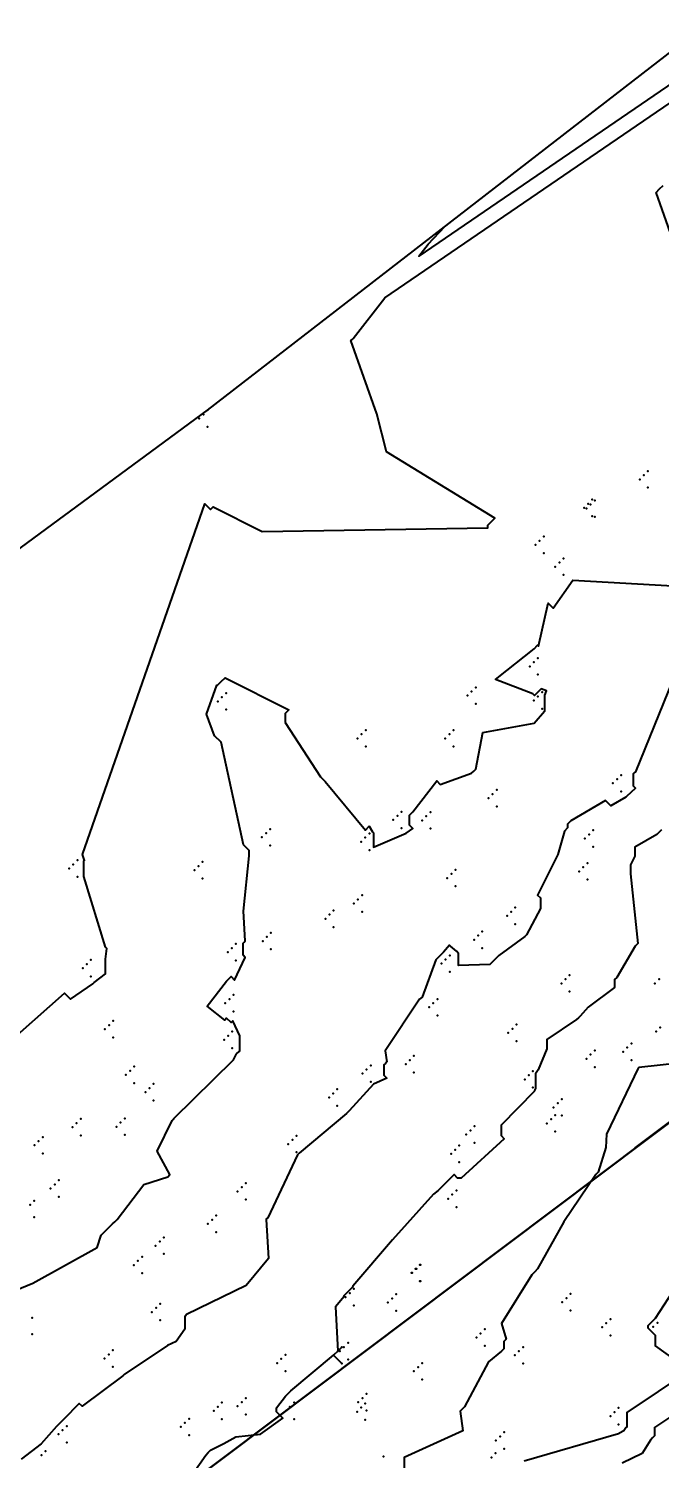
# Model space of a CAD drawing. Header units: metres. Extents: x 419582 to 423558, y 4805372 to 4807539.
# Drawn here: x 422469.29 to 422484.62, y 4807006.32 to 4807041.07 of the extents above; entities that cross this region are included whole.
import ezdxf

# ---------------------------------------------------------------- set-up
doc = ezdxf.new("R2010")
doc.units = ezdxf.units.M
doc.linetypes.add('PHANTOM', pattern=[2.5, 1.25, -0.25, 0.25, -0.25, 0.25, -0.25])
for name, color, linetype in [('C-TINN', 4, 'Continuous'), ('C-TINN-BNDY', 110, 'Continuous'), ('C-TOPO-MAJR', 9, 'Continuous'), ('C-TOPO-MINR', 8, 'Continuous'), ('LS', 7, 'Continuous')]:
    doc.layers.add(name, color=color, linetype=linetype)
doc.styles.get("Standard").update_dxf_attribs({"font": 'simplex.shx'})

# ---------------------------------------------------------------- blocks, each defined once
blk = doc.blocks.new('Susp A +0 +0')
at = {"linetype": 'PHANTOM', "flags": 128}
for points in [[(0, -11.382), (0, 11.382)], [(-11.382, 0), (11.382, 0)]]:
    blk.add_lwpolyline(points, dxfattribs=at)
at = {"flags": 128}
blk.add_lwpolyline([(-3.4, -3.4), (-3.4, 3.4), (3.4, 3.4), (3.4, -3.4)], close=True, dxfattribs=at)
at = {"layer": 'LS', "insert": (-3.273, -0.383), "char_height": 0.51577, "width": 9.13592, "attachment_point": 1}
blk.add_mtext('Susp A\\PBase +0 Leg +0', dxfattribs=at)

msp = doc.modelspace()

# ---------------------------------------------------------------- linework, layer by layer
at = {"color": 31, "lineweight": 30, "true_color": 0xffbd7a, "elevation": 1718.013}
msp.add_lwpolyline([(423449.834, 4807399.592), (423130.593, 4807500.114), (421950.92, 4806612.998), (421795.045, 4806430.988), (421305.015, 4806147.038), (421305.015, 4806147.038), (420630.083, 4805770.97), (419765.157, 4805549.54), (419617.356, 4805580.088)], dxfattribs=at)
at = {"layer": 'C-TINN', "color": 4, "linetype": 'Continuous', "lineweight": -3}
for p in [(422473.53, 4807031.7, 1744.53), (422473.63, 4807031.8, 1744.53), (422473.43, 4807031.6, 1744.53), (422473.63, 4807031.4, 1744.53), (422484.32, 4807030.32, 1745.68), (422484.12, 4807030.12, 1745.68), (422484.22, 4807030.22, 1745.68), (422484.32, 4807029.92, 1745.68), (422482.97, 4807029.63, 1745.54), (422483.03, 4807029.61, 1745.69), (422482.77, 4807029.43, 1745.54), (422482.83, 4807029.41, 1745.69), (422482.87, 4807029.53, 1745.54), (422482.93, 4807029.51, 1745.69), (422482.97, 4807029.23, 1745.54), (422483.03, 4807029.21, 1745.69), (422481.59, 4807028.53, 1745.08), (422481.69, 4807028.63, 1745.08), (422481.79, 4807028.73, 1745.08), (422481.79, 4807028.33, 1745.08), (422482.27, 4807028.2, 1745.92), (422482.07, 4807028, 1745.92), (422482.17, 4807028.1, 1745.92), (422482.27, 4807027.8, 1745.92), (422481.65, 4807025.78, 1746.12), (422481.45, 4807025.58, 1746.12), (422481.55, 4807025.68, 1746.12), (422481.65, 4807025.38, 1746.12), (422480.14, 4807025.07, 1745.93), (422473.88, 4807024.73, 1746.09), (422473.98, 4807024.83, 1746.09), (422474.08, 4807024.93, 1746.09), (422479.94, 4807024.87, 1745.93), (422480.04, 4807024.97, 1745.93), (422481.55, 4807024.75, 1745.97), (422481.65, 4807024.85, 1745.97), (422481.75, 4807024.95, 1745.97), (422474.08, 4807024.53, 1746.09), (422480.14, 4807024.67, 1745.93), (422481.75, 4807024.55, 1745.97), (422477.47, 4807024.03, 1745.89), (422479.6, 4807024.03, 1745.85), (422477.27, 4807023.83, 1745.89), (422477.37, 4807023.93, 1745.89), (422479.4, 4807023.83, 1745.85), (422479.5, 4807023.93, 1745.85), (422477.47, 4807023.63, 1745.89), (422479.6, 4807023.63, 1745.85), (422483.47, 4807022.74, 1746.85), (422483.57, 4807022.84, 1746.85), (422483.67, 4807022.94, 1746.85), (422480.45, 4807022.38, 1746.14), (422480.55, 4807022.48, 1746.14), (422480.65, 4807022.58, 1746.14), (422483.67, 4807022.54, 1746.85), (422478.24, 4807021.95, 1745.93), (422478.34, 4807022.05, 1745.93), (422478.94, 4807021.94, 1746.11), (422479.04, 4807022.04, 1746.11), (422480.65, 4807022.18, 1746.14), (422475.15, 4807021.63, 1746.15), (422478.14, 4807021.85, 1745.93), (422478.34, 4807021.65, 1745.93), (422478.84, 4807021.84, 1746.11), (422479.04, 4807021.64, 1746.11), (422482.99, 4807021.6, 1747.26), (422474.95, 4807021.43, 1746.15), (422475.05, 4807021.53, 1746.15), (422475.15, 4807021.23, 1746.15), (422477.36, 4807021.32, 1746.01), (422477.46, 4807021.42, 1746.01), (422477.56, 4807021.52, 1746.01), (422482.79, 4807021.4, 1747.26), (422482.89, 4807021.5, 1747.26), (422470.47, 4807020.87, 1744.96), (422477.56, 4807021.12, 1746.01), (422482.99, 4807021.2, 1747.26), (422470.27, 4807020.67, 1744.96), (422470.37, 4807020.77, 1744.96), (422473.31, 4807020.63, 1745.67), (422473.41, 4807020.73, 1745.67), (422473.51, 4807020.83, 1745.67), (422479.55, 4807020.54, 1746.61), (422479.65, 4807020.64, 1746.61), (422482.65, 4807020.6, 1747.3), (422482.75, 4807020.7, 1747.3), (422482.85, 4807020.8, 1747.3), (422470.47, 4807020.47, 1744.96), (422473.51, 4807020.43, 1745.67), (422479.45, 4807020.44, 1746.61), (422479.65, 4807020.24, 1746.61), (422482.85, 4807020.4, 1747.3), (422477.18, 4807019.82, 1746.23), (422477.28, 4807019.92, 1746.23), (422477.38, 4807020.02, 1746.23), (422476.59, 4807019.55, 1746.19), (422476.69, 4807019.65, 1746.19), (422477.38, 4807019.62, 1746.23), (422480.9, 4807019.52, 1746.84), (422481, 4807019.62, 1746.84), (422481.1, 4807019.72, 1746.84), (422476.49, 4807019.45, 1746.19), (422476.69, 4807019.25, 1746.19), (422480.3, 4807019.14, 1746.84), (422481.1, 4807019.32, 1746.84), (422474.32, 4807018.84, 1745.92), (422474.97, 4807018.91, 1746.22), (422475.07, 4807019.01, 1746.22), (422475.17, 4807019.11, 1746.22), (422480.1, 4807018.94, 1746.84), (422480.2, 4807019.04, 1746.84), (422470.8, 4807018.45, 1744.89), (422474.12, 4807018.64, 1745.92), (422474.22, 4807018.74, 1745.92), (422474.32, 4807018.44, 1745.92), (422475.17, 4807018.71, 1746.22), (422479.41, 4807018.46, 1747.06), (422479.51, 4807018.56, 1747.06), (422480.3, 4807018.74, 1746.84), (422470.6, 4807018.25, 1744.89), (422470.7, 4807018.35, 1744.89), (422479.31, 4807018.36, 1747.06), (422479.51, 4807018.16, 1747.06), (422482.42, 4807018.08, 1747.61), (422470.8, 4807018.05, 1744.89), (422482.22, 4807017.88, 1747.61), (422482.32, 4807017.98, 1747.61), (422484.49, 4807017.88, 1748.35), (422484.59, 4807017.98, 1748.35), (422474.06, 4807017.4, 1746.06), (422474.16, 4807017.5, 1746.06), (422474.26, 4807017.6, 1746.06), (422479.11, 4807017.4, 1747.09), (422479.21, 4807017.5, 1747.09), (422482.42, 4807017.68, 1747.61), (422474.26, 4807017.2, 1746.06), (422479.01, 4807017.3, 1747.09), (422479.21, 4807017.1, 1747.09), (422471.14, 4807016.77, 1745.69), (422471.24, 4807016.87, 1745.69), (422471.34, 4807016.97, 1745.69), (422474.23, 4807016.71, 1745.93), (422481.03, 4807016.78, 1747.58), (422481.13, 4807016.88, 1747.58), (422484.52, 4807016.71, 1748.76), (422484.62, 4807016.81, 1748.76), (422471.34, 4807016.57, 1745.69), (422474.03, 4807016.51, 1745.93), (422474.13, 4807016.61, 1745.93), (422480.93, 4807016.68, 1747.58), (422481.13, 4807016.48, 1747.58), (422483.92, 4807016.42, 1748.92), (422474.23, 4807016.31, 1745.93), (422478.54, 4807016.02, 1747.05), (422478.64, 4807016.12, 1747.05), (422482.83, 4807016.05, 1748.55), (422482.93, 4807016.15, 1748.55), (422483.03, 4807016.25, 1748.55), (422483.72, 4807016.22, 1748.92), (422483.82, 4807016.32, 1748.92), (422483.92, 4807016.02, 1748.92), (422471.65, 4807015.66, 1745.54), (422471.75, 4807015.76, 1745.54), (422471.85, 4807015.86, 1745.54), (422477.39, 4807015.69, 1746.97), (422477.49, 4807015.79, 1746.97), (422477.59, 4807015.89, 1746.97), (422478.44, 4807015.92, 1747.05), (422478.64, 4807015.72, 1747.05), (422481.43, 4807015.65, 1747.94), (422481.53, 4807015.75, 1747.94), (422483.03, 4807015.85, 1748.55), (422471.85, 4807015.46, 1745.54), (422472.22, 4807015.34, 1745.79), (422472.32, 4807015.44, 1745.79), (422476.78, 4807015.31, 1746.9), (422477.59, 4807015.49, 1746.97), (422481.33, 4807015.55, 1747.94), (422481.53, 4807015.35, 1747.94), (422472.12, 4807015.24, 1745.79), (422472.32, 4807015.04, 1745.79), (422476.58, 4807015.11, 1746.9), (422476.68, 4807015.21, 1746.9), (422482.13, 4807014.97, 1748.6), (422482.23, 4807015.07, 1748.6), (422476.78, 4807014.91, 1746.9), (422482.03, 4807014.87, 1748.6), (422482.07, 4807014.68, 1748.55), (422482.23, 4807014.67, 1748.6), (422470.35, 4807014.39, 1745.26), (422470.45, 4807014.49, 1745.26), (422470.55, 4807014.59, 1745.26), (422471.42, 4807014.4, 1745.7), (422471.52, 4807014.5, 1745.7), (422471.62, 4807014.6, 1745.7), (422480.01, 4807014.31, 1747.68), (422480.11, 4807014.41, 1747.68), (422481.87, 4807014.48, 1748.55), (422481.97, 4807014.58, 1748.55), (422482.07, 4807014.28, 1748.55), (422469.43, 4807013.95, 1745.14), (422469.53, 4807014.05, 1745.14), (422469.63, 4807014.15, 1745.14), (422470.55, 4807014.19, 1745.26), (422471.62, 4807014.2, 1745.7), (422475.59, 4807013.98, 1746.98), (422475.69, 4807014.08, 1746.98), (422475.79, 4807014.18, 1746.98), (422479.74, 4807013.94, 1747.86), (422479.91, 4807014.21, 1747.68), (422480.11, 4807014.01, 1747.68), (422469.63, 4807013.75, 1745.14), (422475.79, 4807013.78, 1746.98), (422479.54, 4807013.74, 1747.86), (422479.64, 4807013.84, 1747.86), (422479.74, 4807013.54, 1747.86), (422469.82, 4807012.9, 1745.6), (422469.92, 4807013, 1745.6), (422470.02, 4807013.1, 1745.6), (422474.46, 4807012.93, 1746.74), (422474.56, 4807013.03, 1746.74), (422469.42, 4807012.6, 1745.47), (422470.02, 4807012.7, 1745.6), (422474.36, 4807012.83, 1746.74), (422474.56, 4807012.63, 1746.74), (422479.47, 4807012.65, 1748.11), (422479.57, 4807012.75, 1748.11), (422479.67, 4807012.85, 1748.11), (422469.32, 4807012.5, 1745.47), (422469.42, 4807012.2, 1745.47), (422473.84, 4807012.24, 1746.31), (422479.67, 4807012.45, 1748.11), (422473.64, 4807012.04, 1746.31), (422473.74, 4807012.14, 1746.31), (422473.84, 4807011.84, 1746.31), (422472.37, 4807011.51, 1746.32), (422472.47, 4807011.61, 1746.32), (422472.57, 4807011.71, 1746.32), (422471.94, 4807011.14, 1746.31), (422472.04, 4807011.24, 1746.31), (422472.57, 4807011.31, 1746.32), (422471.84, 4807011.04, 1746.31), (422472.04, 4807010.84, 1746.31), (422478.58, 4807010.85, 1748.29), (422478.6, 4807010.85, 1748.42), (422478.68, 4807010.95, 1748.29), (422478.7, 4807010.95, 1748.42), (422478.78, 4807011.05, 1748.29), (422478.8, 4807011.05, 1748.42), (422477.18, 4807010.46, 1748.02), (422478.78, 4807010.65, 1748.29), (422478.8, 4807010.65, 1748.42), (422472.48, 4807010.1, 1746.76), (422476.98, 4807010.26, 1748.02), (422477.08, 4807010.36, 1748.02), (422478.01, 4807010.13, 1748.29), (422478.11, 4807010.23, 1748.29), (422478.21, 4807010.33, 1748.29), (422482.24, 4807010.14, 1749.36), (422482.34, 4807010.24, 1749.36), (422482.44, 4807010.34, 1749.36), (422469.37, 4807009.76, 1746.28), (422472.28, 4807009.9, 1746.76), (422472.38, 4807010, 1746.76), (422477.18, 4807010.06, 1748.02), (422478.21, 4807009.93, 1748.29), (422482.44, 4807009.94, 1749.36), (422472.48, 4807009.7, 1746.76), (422480.36, 4807009.48, 1748.9), (422483.21, 4807009.53, 1749.65), (422483.31, 4807009.63, 1749.65), (422483.41, 4807009.73, 1749.65), (422484.45, 4807009.54, 1750.05), (422484.55, 4807009.64, 1750.05), (422469.37, 4807009.36, 1746.28), (422476.89, 4807009.05, 1748), (422476.94, 4807009.05, 1748.23), (422477.04, 4807009.15, 1748.23), (422480.16, 4807009.28, 1748.9), (422480.26, 4807009.38, 1748.9), (422480.36, 4807009.08, 1748.9), (422481.29, 4807009.05, 1749.08), (422483.41, 4807009.33, 1749.65), (422471.13, 4807008.77, 1746.88), (422471.23, 4807008.87, 1746.88), (422471.33, 4807008.97, 1746.88), (422475.42, 4807008.76, 1747.9), (422475.52, 4807008.86, 1747.9), (422476.69, 4807008.85, 1748), (422476.79, 4807008.95, 1748), (422476.84, 4807008.95, 1748.23), (422477.04, 4807008.75, 1748.23), (422481.09, 4807008.85, 1749.08), (422481.19, 4807008.95, 1749.08), (422471.33, 4807008.57, 1746.88), (422475.32, 4807008.66, 1747.9), (422475.52, 4807008.46, 1747.9), (422476.89, 4807008.65, 1748), (422478.64, 4807008.46, 1748.53), (422478.74, 4807008.56, 1748.53), (422478.84, 4807008.66, 1748.53), (422481.29, 4807008.65, 1749.08), (422478.84, 4807008.26, 1748.53), (422473.98, 4807007.7, 1747.69), (422474.46, 4807007.71, 1747.8), (422474.56, 4807007.81, 1747.8), (422475.73, 4807007.7, 1748.06), (422477.29, 4807007.71, 1748.2), (422477.39, 4807007.81, 1748.2), (422477.46, 4807007.68, 1748.43), (422477.49, 4807007.91, 1748.2), (422473.18, 4807007.31, 1747.69), (422473.78, 4807007.5, 1747.69), (422473.88, 4807007.6, 1747.69), (422474.36, 4807007.61, 1747.8), (422474.56, 4807007.41, 1747.8), (422475.53, 4807007.5, 1748.06), (422475.63, 4807007.6, 1748.06), (422477.26, 4807007.48, 1748.43), (422477.36, 4807007.58, 1748.43), (422477.49, 4807007.51, 1748.2), (422483.41, 4807007.37, 1749.71), (422483.51, 4807007.47, 1749.71), (422483.61, 4807007.57, 1749.71), (422470.11, 4807007.03, 1747.06), (422470.21, 4807007.13, 1747.06), (422472.98, 4807007.11, 1747.69), (422473.08, 4807007.21, 1747.69), (422473.98, 4807007.3, 1747.69), (422475.73, 4807007.3, 1748.06), (422477.46, 4807007.28, 1748.43), (422480.83, 4807006.98, 1749.44), (422483.61, 4807007.17, 1749.71), (422470.01, 4807006.93, 1747.06), (422470.21, 4807006.73, 1747.06), (422473.18, 4807006.91, 1747.69), (422480.63, 4807006.78, 1749.44), (422480.73, 4807006.88, 1749.44), (422469.6, 4807006.42, 1747.17), (422469.7, 4807006.52, 1747.17), (422477.9, 4807006.39, 1748.93), (422480.52, 4807006.37, 1749.28), (422480.62, 4807006.47, 1749.28), (422480.83, 4807006.58, 1749.44)]:
    msp.add_point(p, dxfattribs=at)
at = {"layer": 'C-TINN-BNDY', "color": 110, "linetype": 'Continuous', "lineweight": -3, "flags": 128}
msp.add_lwpolyline([(421193.45, 4806114.76), (421316.74, 4806181.07), (421324.23, 4806185.31), (421416.34, 4806233.29), (421455.96, 4806255.55), (421534.88, 4806300.35), (421936.98, 4806642.67), (421937.08, 4806642.77), (421937.18, 4806642.87), (421963.15, 4806666.69), (422251.15, 4806867.33), (422367.39, 4806957.21), (422449.57, 4807014.1), (422473.63, 4807031.8), (422600.66, 4807130.15), (422687.35, 4807196.06), (422733.46, 4807229.97)], dxfattribs=at)
at = {"layer": 'C-TOPO-MAJR', "color": 9, "linetype": 'Continuous', "lineweight": -3, "flags": 128}
for points, elevation in [([(422468.662, 4807016.312), (422470.16, 4807017.644), (422470.306, 4807017.497), (422470.847, 4807017.874), (422470.861, 4807017.888), (422470.874, 4807017.901), (422471.155, 4807018.113), (422471.155, 4807018.47), (422471.182, 4807018.729), (422471.154, 4807018.757), (422470.63, 4807020.479), (422470.63, 4807020.856), (422470.636, 4807020.862), (422470.641, 4807020.868), (422470.591, 4807021.007), (422473.566, 4807029.53), (422473.705, 4807029.39), (422473.735, 4807029.421), (422473.766, 4807029.451), (422474.957, 4807028.853), (422480.432, 4807028.947), (422480.432, 4807029.006), (422480.518, 4807029.091), (422480.603, 4807029.177), (422477.976, 4807030.79), (422477.739, 4807031.711), (422477.112, 4807033.491), (422477.139, 4807033.518), (422477.166, 4807033.545), (422477.931, 4807034.53), (422509.013, 4807055.79)], 1745), ([(422485.124, 4807010.717), (422484.495, 4807009.739), (422484.407, 4807009.651), (422484.32, 4807009.564), (422484.32, 4807009.514), (422484.495, 4807009.339), (422484.497, 4807009.08), (422485.333, 4807008.483), (422483.805, 4807007.463), (422483.805, 4807007.107), (422483.794, 4807007.096), (422483.783, 4807007.085), (422483.739, 4807007.012), (422483.629, 4807006.959), (422483.619, 4807006.95), (422483.609, 4807006.94), (422481.316, 4807006.276)], 1750)]:
    msp.add_lwpolyline(points, dxfattribs=dict(at, elevation=elevation))
at = {"layer": 'C-TOPO-MINR', "color": 8, "linetype": 'Continuous', "lineweight": -3, "flags": 128}
for points, elevation in [([(422512.548, 4807058.659), (422478.755, 4807035.544), (422478.983, 4807035.835), (422479.389, 4807036.259)], 1744), ([(422485.652, 4807033.875), (422484.52, 4807037.089), (422484.604, 4807037.173), (422484.689, 4807037.258)], 1746), ([(422468.601, 4807010.277), (422469.387, 4807010.603), (422470.947, 4807011.468), (422471.045, 4807011.765), (422471.102, 4807011.821), (422471.158, 4807011.877), (422471.326, 4807012.039), (422471.381, 4807012.094), (422471.437, 4807012.15), (422472.08, 4807012.995), (422472.663, 4807013.187), (422472.712, 4807013.236), (422472.41, 4807013.805), (422472.771, 4807014.551), (422472.793, 4807014.574), (422472.815, 4807014.596), (422474.259, 4807016.027), (422474.321, 4807016.155), (422474.327, 4807016.161), (422474.334, 4807016.168), (422474.4, 4807016.223), (422474.407, 4807016.231), (422474.414, 4807016.238), (422474.414, 4807016.609), (422474.246, 4807016.974), (422474.2, 4807016.928), (422474.092, 4807017.035), (422474.046, 4807016.989), (422473.619, 4807017.33), (422474.086, 4807017.931), (422474.143, 4807017.989), (422474.2, 4807018.046), (422474.286, 4807017.96), (422474.547, 4807018.512), (422474.493, 4807018.565), (422474.493, 4807018.859), (422474.52, 4807018.885), (422474.547, 4807018.912), (422474.506, 4807019.638), (422474.638, 4807020.98), (422474.638, 4807021.105), (422474.5, 4807021.242), (422473.958, 4807023.737), (422473.801, 4807023.894), (422473.608, 4807024.423), (422473.854, 4807025.126), (422473.866, 4807025.115), (422473.96, 4807025.209), (422474.054, 4807025.303), (422475.606, 4807024.525), (422475.561, 4807024.48), (422475.515, 4807024.435), (422475.515, 4807024.215), (422476.373, 4807022.899), (422476.488, 4807022.784), (422477.461, 4807021.604), (422477.552, 4807021.696), (422477.633, 4807021.561), (422477.657, 4807021.536), (422477.657, 4807021.186), (422478.454, 4807021.525), (422478.612, 4807021.646), (422478.534, 4807021.724), (422478.534, 4807021.968), (422478.573, 4807022.007), (422478.612, 4807022.046), (422479.192, 4807022.797), (422479.277, 4807022.713), (422480.04, 4807022.983), (422480.091, 4807023.035), (422480.143, 4807023.087), (422480.31, 4807023.973), (422481.556, 4807024.202), (422481.809, 4807024.488), (422481.812, 4807024.492), (422481.815, 4807024.495), (422481.815, 4807024.881), (422481.855, 4807024.986), (422481.73, 4807025.036), (422481.65, 4807024.956), (422481.57, 4807024.876), (422481.53, 4807024.916), (422480.623, 4807025.258), (422480.659, 4807025.295), (422481.555, 4807026.009), (422481.643, 4807026.097), (422481.666, 4807026.074), (422481.902, 4807027.112), (422482.022, 4807026.992), (422482.496, 4807027.67), (422484.926, 4807027.539)], 1746), ([(422485.153, 4807025.809), (422484.016, 4807023.022), (422483.989, 4807022.995), (422483.962, 4807022.967), (422483.962, 4807022.676), (422484.016, 4807022.622), (422483.798, 4807022.418), (422483.79, 4807022.411), (422483.783, 4807022.403), (422483.421, 4807022.196), (422483.294, 4807022.323), (422482.447, 4807021.827), (422482.37, 4807021.751), (422482.37, 4807021.658), (422482.293, 4807021.581), (422482.133, 4807021.009), (422481.639, 4807020.026), (422481.709, 4807019.957), (422481.709, 4807019.696), (422481.374, 4807019.062), (422481.354, 4807019.042), (422481.333, 4807019.021), (422480.699, 4807018.561), (422480.479, 4807018.338), (422479.725, 4807018.318), (422479.725, 4807018.609), (422479.671, 4807018.664), (422479.529, 4807018.784), (422479.502, 4807018.811), (422479.356, 4807018.637), (422479.263, 4807018.544), (422479.17, 4807018.451), (422478.839, 4807017.543), (422478.778, 4807017.495), (422477.945, 4807016.242), (422477.984, 4807015.976), (422477.946, 4807015.939), (422477.909, 4807015.901), (422477.909, 4807015.651), (422477.984, 4807015.576), (422477.656, 4807015.431), (422477.068, 4807014.788), (422477.002, 4807014.723), (422475.855, 4807013.76), (422475.836, 4807013.738), (422475.817, 4807013.716), (422475.092, 4807012.189), (422475.072, 4807012.169), (422475.052, 4807012.149), (422475.107, 4807011.202), (422474.569, 4807010.547), (422473.12, 4807009.839), (422473.099, 4807009.818), (422473.078, 4807009.797), (422473.078, 4807009.481), (422472.867, 4807009.184), (422472.661, 4807009.083), (422471.604, 4807008.383), (422471.589, 4807008.369), (422471.574, 4807008.354), (422470.583, 4807007.61), (422470.517, 4807007.677), (422470.145, 4807007.302), (422470.053, 4807007.209), (422469.961, 4807007.117), (422469.59, 4807006.699), (422469.102, 4807006.323)], 1747), ([(422484.648, 4807021.607), (422484.591, 4807021.55), (422484.534, 4807021.493), (422484.003, 4807021.188), (422484.003, 4807020.973), (422483.896, 4807020.76), (422483.896, 4807020.539), (422484.077, 4807018.853), (422484.01, 4807018.787), (422483.564, 4807018.027), (422483.511, 4807017.975), (422483.511, 4807017.785), (422482.867, 4807017.305), (422482.673, 4807017.087), (422482.632, 4807017.045), (422482.59, 4807017.004), (422481.866, 4807016.521), (422481.866, 4807016.294), (422481.658, 4807015.78), (422481.594, 4807015.688), (422481.594, 4807015.325), (422481.585, 4807015.315), (422481.575, 4807015.306), (422481.563, 4807015.264), (422480.757, 4807014.436), (422480.757, 4807014.183), (422480.831, 4807014.109), (422479.783, 4807013.147), (422479.701, 4807013.154), (422479.613, 4807013.242), (422479.557, 4807013.186), (422479.501, 4807013.13), (422479.225, 4807012.855), (422479.112, 4807012.76), (422478.118, 4807011.654), (422477.153, 4807010.524), (422477.139, 4807010.494), (422477.041, 4807010.395), (422476.942, 4807010.297), (422476.943, 4807010.278), (422476.737, 4807010.027), (422476.79, 4807008.95), (422476.89, 4807009.05)], 1748), ([(422485.064, 4807015.941), (422484.099, 4807015.837), (422484.092, 4807015.831), (422484.086, 4807015.825), (422483.316, 4807014.223), (422483.298, 4807013.898), (422483.112, 4807013.298), (422483.082, 4807013.268), (422483.052, 4807013.238), (422482.276, 4807012.091), (422481.642, 4807010.948), (422481.571, 4807010.876), (422481.5, 4807010.805), (422480.769, 4807009.623), (422480.877, 4807009.241), (422480.821, 4807009.186), (422480.821, 4807009.008), (422480.766, 4807008.952), (422480.447, 4807008.691), (422479.868, 4807007.599), (422479.816, 4807007.547), (422479.765, 4807007.496), (422479.83, 4807007.013), (422478.404, 4807006.366), (422478.404, 4807006.046)], 1749), ([(422472.88, 4807005.409), (422473.585, 4807006.427), (422473.645, 4807006.487), (422473.705, 4807006.546), (422474.028, 4807006.704), (422474.316, 4807006.869), (422474.912, 4807006.935), (422475.46, 4807007.325), (422475.306, 4807007.479), (422475.306, 4807007.572), (422475.526, 4807007.86), (422475.589, 4807007.922), (422475.651, 4807007.985), (422476.69, 4807008.85), (422476.89, 4807008.65)], 1748), ([(422476.79, 4807008.95), (422476.69, 4807008.85)], 1748), ([(422485.526, 4807007.794), (422484.478, 4807007.094), (422484.478, 4807006.89), (422484.429, 4807006.841), (422484.38, 4807006.792), (422484.182, 4807006.465), (422483.694, 4807006.233)], 1751)]:
    msp.add_lwpolyline(points, dxfattribs=dict(at, elevation=elevation))

# ---------------------------------------------------------------- block references
at = {"rotation": 306.94322494}
msp.add_blockref('Susp A +0 +0', (422493.11, 4807020.73, 1718.01), dxfattribs=at)

doc.saveas('drawing.dxf')
